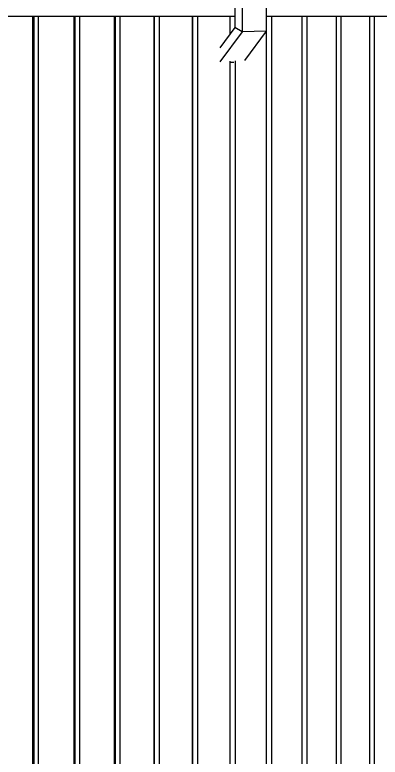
# Model space of a CAD drawing. Header units: millimetres. Extents: x 0 to 157650, y 0 to 89100.
# Drawn here: x 34197 to 36182, y 73149 to 77180 of the extents above; entities that cross this region are included whole.
import ezdxf

# ---------------------------------------------------------------- set-up
doc = ezdxf.new("R2010")
doc.units = ezdxf.units.MM
doc.header["$LTSCALE"] = 150
doc.layers.add('Visible', color=7, linetype='Continuous', lineweight=25)

msp = doc.modelspace()

# ---------------------------------------------------------------- linework, layer by layer
at = {"layer": 'Visible', "color": 9, "true_color": 0xc0c0c0}
for p, q in [((35433.3, 77370.6), (35433.3, 77088.4)), ((35563.1, 77367.3), (35563.1, 77090.4)), ((35393, 77333.5), (35393, 77110.4)), ((35393, 77170.4), (18587.2, 77170.4)), ((34294.5, 55508.9), (34294.5, 77170.4)), ((34301.6, 55508.9), (34301.6, 77170.4)), ((34324.6, 77170.4), (34324.6, 55508.9)), ((34519.3, 55508.9), (34519.3, 77170.4)), ((34525.1, 55508.9), (34525.1, 77170.4)), ((34548.8, 77170.4), (34548.8, 55508.9)), ((34739.1, 55508.9), (34739.1, 77170.4)), ((34743.6, 55508.9), (34743.6, 77170.4)), ((34767.9, 77170.4), (34767.9, 55508.9)), ((34953.7, 55508.9), (34953.7, 77170.4)), ((34956.9, 55508.9), (34956.9, 77170.4)), ((34981.8, 77170.4), (34981.8, 55508.9)), ((35163.1, 55554.9), (35163.1, 77170.4)), ((35164.9, 55554.9), (35164.9, 77170.4)), ((35190.4, 77170.4), (35190.4, 55554.9)), ((35367, 77075.5), (35367, 77170.4)), ((35367.5, 77076.2), (35367.5, 77170.4)), ((37868, 77170.4), (35563.1, 77170.4)), ((35565.3, 55508.9), (35565.3, 77170.4)), ((35591.2, 77170.4), (35591.2, 55508.9)), ((35758, 55508.9), (35758, 77170.4)), ((35783.1, 77170.4), (35783.1, 55508.9)), ((35944.9, 55508.9), (35944.9, 77170.4)), ((35969.2, 77170.4), (35969.2, 55508.9)), ((36125.8, 55508.9), (36125.8, 77170.4)), ((36149.4, 77170.4), (36149.4, 55508.9)), ((35393, 77110.4), (35310.7, 77000.1)), ((35433.3, 77088.4), (35393, 77110.4)), ((35433.3, 77088.4), (35311.6, 76925.1)), ((35563.1, 77090.4), (35433.3, 77088.4)), ((35563.1, 77090.4), (35444.8, 76931.7)), ((35367, 55554.9), (35367, 76928.3)), ((35386.9, 76920.5), (35367, 76920.2)), ((35393.6, 76929.6), (35393.6, 55554.9))]:
    msp.add_line(p, q, dxfattribs=at)

doc.saveas('drawing.dxf')
